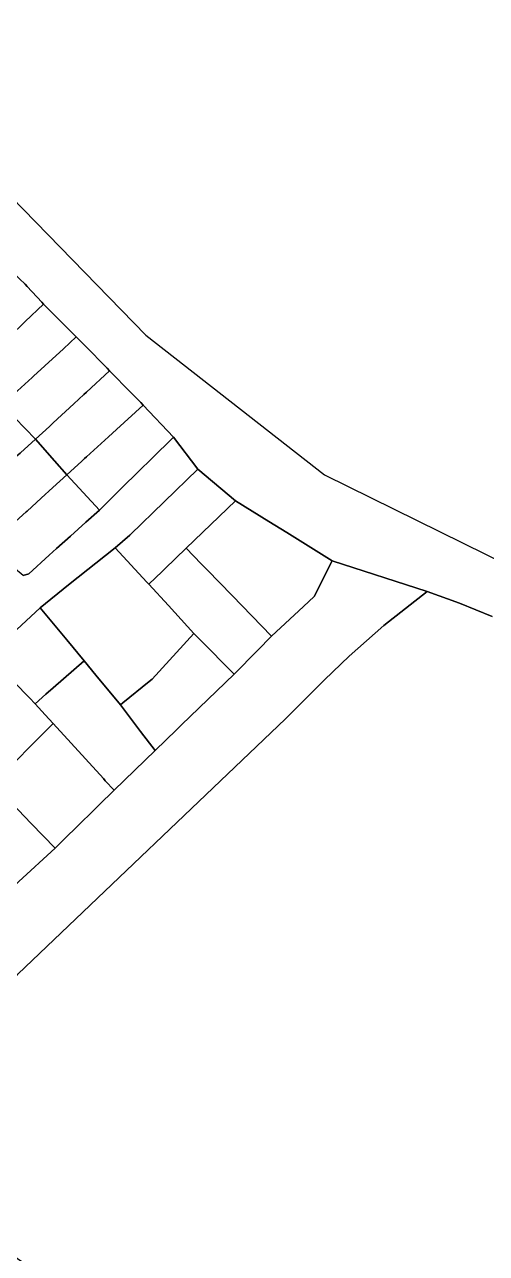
# Model space of a CAD drawing. Header units: inches. Extents: x 469561 to 471650, y 1000291 to 1003909.
# Drawn here: x 471134.5 to 471252, y 1000891.8 to 1001204.6 of the extents above; entities that cross this region are included whole.
import ezdxf

# ---------------------------------------------------------------- set-up
doc = ezdxf.new("R2010")
doc.units = ezdxf.units.IN
doc.header["$MEASUREMENT"] = 0
doc.layers.add('Gulele_10_08_New_Parcel', color=7, linetype='Continuous')

msp = doc.modelspace()

# ---------------------------------------------------------------- linework, layer by layer
at = {"layer": 'Gulele_10_08_New_Parcel'}
for points in [[(470872.5757, 1001426.4886), (471165.3998, 1001125.4952), (471210.7832, 1001089.9312), (471292.878, 1001049.4518)], [(471253.4393, 1001053.8793), (471245.1593, 1001057.2793), (471236.9093, 1001060.2793), (471212.7621, 1001068.0495), (471201.2164, 1001075.266), (471196.6412, 1001078.1089), (471188.1593, 1001083.3793), (471178.5893, 1001091.3793), (471172.3793, 1001099.5793), (471164.6915, 1001107.7106), (471164.0593, 1001108.3793), (471161.6329, 1001110.8408), (471156.1127, 1001116.4408), (471155.4993, 1001117.0793), (471149.8114, 1001122.8699), (471147.6732, 1001125.0467), (471144.0833, 1001128.6648), (471140.9851, 1001131.7873), (471139.3493, 1001133.4359), (471138.8793, 1001133.8793), (471135.2003, 1001137.8896), (471134.6593, 1001138.4793), (471133.2694, 1001139.823)], [(471134.1892, 1001064.3324), (471135.5715, 1001064.7689), (471140.7872, 1001069.4778), (471142.6631, 1001071.1715), (471146.1936, 1001074.3589), (471150.0824, 1001077.8698), (471153.541, 1001080.9924), (471157.0196, 1001084.4246), (471159.1264, 1001086.5033), (471163.693, 1001091.0089), (471166.798, 1001094.0725), (471172.3793, 1001099.5793), (471178.5893, 1001091.3793), (471161.492, 1001074.7569), (471161.3093, 1001074.5793), (471157.5893, 1001071.3793), (471145.7018, 1001061.99), (471138.5254, 1001056.0645), (471125.3293, 1001043.9968)], [(471133.0535, 1000986.4639), (471142.262, 1000994.9408), (471145.408, 1000998.0277), (471147.2732, 1000999.8579), (471152.9681, 1001005.4459), (471153.433, 1001005.9021), (471157.2785, 1001009.6754), (471167.7074, 1001019.7621), (471173.1447, 1001025.0249), (471174.4516, 1001026.2899), (471183.3711, 1001034.9232), (471187.8051, 1001039.2149), (471193.7408, 1001045.2316), (471197.3393, 1001048.8793), (471205.4346, 1001056.4563), (471208.1796, 1001059.0255), (471212.7621, 1001068.0495), (471236.9093, 1001060.2793), (471225.9093, 1001051.5793), (471217.1293, 1001043.7793), (471210.7793, 1001037.7793), (471200.9093, 1001027.8793), (471132.7793, 1000962.8793)], [(471151.7673, 1000877.2541), (471130.2493, 1000892.0793), (471111.5593, 1000908.7793), (471101.3393, 1000924.5793), (471132.7793, 1000962.8793), (471200.9093, 1001027.8793), (471210.7793, 1001037.7793), (471217.1293, 1001043.7793), (471225.9093, 1001051.5793), (471236.9093, 1001060.2793), (471245.1593, 1001057.2793), (471253.4393, 1001053.8793)]]:
    msp.add_lwpolyline(points, dxfattribs=at)
for points in [[(471112.7215, 1001125.137), (471115.9811, 1001128.151), (471116.2844, 1001128.4314), (471116.5742, 1001128.6993), (471123.3057, 1001134.9236), (471126.9368, 1001138.2811), (471130.9888, 1001142.0278), (471133.2694, 1001139.823), (471134.6593, 1001138.4793), (471135.2003, 1001137.8896), (471138.8793, 1001133.8793), (471139.3493, 1001133.4359), (471134.7062, 1001128.9577), (471133.6464, 1001127.9355), (471131.718, 1001126.0756), (471124.742, 1001119.3475), (471121.1305, 1001115.8642)], [(471121.1305, 1001115.8642), (471124.742, 1001119.3475), (471131.718, 1001126.0756), (471133.6464, 1001127.9355), (471134.7062, 1001128.9577), (471139.3493, 1001133.4359), (471140.9851, 1001131.7873), (471144.0833, 1001128.6648), (471147.6732, 1001125.0467), (471144.3824, 1001122.0323), (471139.6986, 1001117.7418), (471136.7726, 1001115.0615), (471136.4449, 1001114.7613), (471132.6835, 1001111.3158), (471128.8071, 1001107.765)], [(471128.8071, 1001107.765), (471132.6835, 1001111.3158), (471136.4449, 1001114.7613), (471136.7726, 1001115.0615), (471139.6986, 1001117.7418), (471144.3824, 1001122.0323), (471147.6732, 1001125.0467), (471149.8114, 1001122.8699), (471155.4993, 1001117.0793), (471156.1127, 1001116.4408), (471150.2403, 1001110.997), (471149.5729, 1001110.3783), (471147.0589, 1001108.0478), (471141.7952, 1001103.1683), (471141.1079, 1001102.5312), (471140.8475, 1001102.2898), (471137.3098, 1001099.0103), (471129.4014, 1001107.1531)], [(471137.3098, 1001099.0103), (471140.8475, 1001102.2898), (471141.1079, 1001102.5312), (471141.7952, 1001103.1683), (471147.0589, 1001108.0478), (471149.5729, 1001110.3783), (471150.2403, 1001110.997), (471156.1127, 1001116.4408), (471161.6329, 1001110.8408), (471164.0593, 1001108.3793), (471164.6915, 1001107.7106), (471157.8915, 1001101.5091), (471155.8739, 1001099.669), (471150.2318, 1001094.5233), (471149.7458, 1001094.0801), (471149.0476, 1001093.4434), (471145.2493, 1001089.9793), (471142.1005, 1001093.561)], [(471109.5172, 1001090.1498), (471117.2366, 1001097.199), (471124.628, 1001103.9487), (471125.827, 1001105.0437), (471128.8071, 1001107.765), (471129.4014, 1001107.1531), (471137.3098, 1001099.0103), (471133.4471, 1001095.5629), (471133.3787, 1001095.5017), (471132.5653, 1001094.7758), (471126.6432, 1001089.4904), (471125.6573, 1001088.6104), (471121.5665, 1001084.9594), (471117.5292, 1001081.3561), (471116.3065, 1001082.7024), (471113.7797, 1001085.4846), (471110.1907, 1001089.4127)], [(471145.2493, 1001089.9793), (471149.0476, 1001093.4434), (471149.7458, 1001094.0801), (471150.2318, 1001094.5233), (471155.8739, 1001099.669), (471157.8915, 1001101.5091), (471164.6915, 1001107.7106), (471172.3793, 1001099.5793), (471166.798, 1001094.0725), (471163.693, 1001091.0089), (471159.1264, 1001086.5033), (471157.0196, 1001084.4246), (471153.541, 1001080.9924)], [(471117.5292, 1001081.3561), (471121.5665, 1001084.9594), (471125.6573, 1001088.6104), (471126.6432, 1001089.4904), (471132.5653, 1001094.7758), (471133.3787, 1001095.5017), (471133.4471, 1001095.5629), (471137.3098, 1001099.0103), (471142.1005, 1001093.561), (471145.2493, 1001089.9793), (471141.7303, 1001086.7578), (471138.7355, 1001084.0163), (471135.1672, 1001080.7497), (471134.9202, 1001080.5237), (471132.2366, 1001078.067), (471130.0473, 1001076.0628), (471125.8956, 1001072.2622), (471123.0254, 1001075.382)], [(471157.5893, 1001071.3793), (471161.3093, 1001074.5793), (471161.492, 1001074.7569), (471178.5893, 1001091.3793), (471188.1593, 1001083.3793), (471175.6085, 1001071.2898), (471170.1606, 1001066.0421), (471169.4894, 1001065.3956), (471166.0993, 1001062.1301), (471165.5893, 1001062.6793)], [(471125.8956, 1001072.2622), (471130.0473, 1001076.0628), (471132.2366, 1001078.067), (471134.9202, 1001080.5237), (471135.1672, 1001080.7497), (471138.7355, 1001084.0163), (471141.7303, 1001086.7578), (471145.2493, 1001089.9793), (471153.541, 1001080.9924), (471150.0824, 1001077.8698), (471146.1936, 1001074.3589), (471142.6631, 1001071.1715), (471140.7872, 1001069.4778), (471135.5715, 1001064.7689), (471134.1892, 1001064.3324), (471131.7157, 1001066.3694), (471128.8399, 1001069.2812)], [(471175.6085, 1001071.2898), (471188.1593, 1001083.3793), (471196.6412, 1001078.1089), (471201.2164, 1001075.266), (471212.7621, 1001068.0495), (471208.1796, 1001059.0255), (471205.4346, 1001056.4563), (471197.3393, 1001048.8793), (471187.2979, 1001059.2348), (471180.9518, 1001065.7794), (471179.4693, 1001067.3083)], [(471138.5254, 1001056.0645), (471145.7018, 1001061.99), (471157.5893, 1001071.3793), (471165.5893, 1001062.6793), (471166.0993, 1001062.1301), (471171.0918, 1001056.6731), (471177.5825, 1001049.5784), (471166.937, 1001037.9459), (471166.179, 1001037.3275), (471159.5207, 1001031.8958), (471158.9, 1001031.3894), (471152.6213, 1001038.9933), (471149.6584, 1001042.5816), (471145.2408, 1001047.9316), (471140.9941, 1001053.0747)], [(471166.0993, 1001062.1301), (471169.4894, 1001065.3956), (471170.1606, 1001066.0421), (471175.6085, 1001071.2898), (471179.4693, 1001067.3083), (471180.9518, 1001065.7794), (471187.2979, 1001059.2348), (471197.3393, 1001048.8793), (471193.7408, 1001045.2316), (471187.8051, 1001039.2149), (471179.0291, 1001048.1119), (471177.5825, 1001049.5784), (471171.0918, 1001056.6731)], [(471125.3293, 1001043.9968), (471138.5254, 1001056.0645), (471140.9941, 1001053.0747), (471145.2408, 1001047.9316), (471149.6584, 1001042.5816), (471141.8164, 1001035.7224), (471139.9659, 1001034.1038), (471137.1932, 1001031.6786), (471135.7473, 1001033.1799), (471134.896, 1001034.0637), (471128.4935, 1001040.7115)], [(471158.9, 1001031.3894), (471159.5207, 1001031.8958), (471166.179, 1001037.3275), (471166.937, 1001037.9459), (471177.5825, 1001049.5784), (471179.0291, 1001048.1119), (471187.8051, 1001039.2149), (471183.3711, 1001034.9232), (471174.4516, 1001026.2899), (471173.1447, 1001025.0249), (471167.7074, 1001019.7621), (471164.0081, 1001024.6458)], [(471110.0764, 1001029.1681), (471122.8602, 1001041.5963), (471125.3293, 1001043.9968), (471128.4935, 1001040.7115), (471134.896, 1001034.0637), (471135.7473, 1001033.1799), (471137.1932, 1001031.6786), (471139.7881, 1001028.8359), (471141.81, 1001026.621), (471126.5321, 1001011.3531), (471123.5837, 1001014.5451), (471120.0639, 1001018.3556), (471116.4549, 1001022.2627)], [(471137.1932, 1001031.6786), (471139.9659, 1001034.1038), (471141.8164, 1001035.7224), (471149.6584, 1001042.5816), (471152.6213, 1001038.9933), (471158.9, 1001031.3894), (471164.0081, 1001024.6458), (471167.7074, 1001019.7621), (471157.2785, 1001009.6754), (471155.0555, 1001012.1106), (471154.5745, 1001012.6376), (471141.81, 1001026.621), (471139.7881, 1001028.8359)], [(471126.5321, 1001011.3531), (471141.81, 1001026.621), (471154.5745, 1001012.6376), (471155.0555, 1001012.1106), (471157.2785, 1001009.6754), (471153.433, 1001005.9021), (471152.9681, 1001005.4459), (471147.2732, 1000999.8579), (471145.408, 1000998.0277), (471142.262, 1000994.9408), (471136.2152, 1001001.2499), (471129.7061, 1001008.0414), (471129.0399, 1001008.7365)], [(471114.4849, 1000993.1078), (471118.022, 1000996.8312), (471121.5592, 1001000.5545), (471125.4813, 1001004.1588), (471125.8133, 1001004.4639), (471126.313, 1001004.9232), (471129.7061, 1001008.0414), (471136.2152, 1001001.2499), (471142.262, 1000994.9408), (471133.0535, 1000986.4639), (471127.1749, 1000981.0523)]]:
    msp.add_lwpolyline(points, close=True, dxfattribs=at)

doc.saveas('drawing.dxf')
